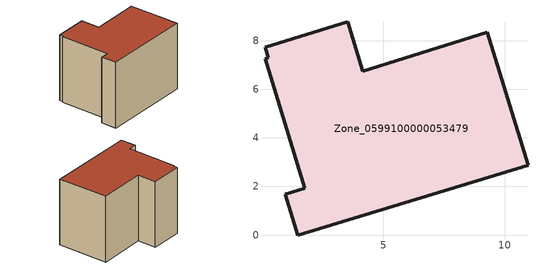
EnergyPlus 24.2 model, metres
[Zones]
Zone_0599100000053479
 floor ground (C_G): 10.95,2.88 1.47,0 0.96,1.68 1.76,1.93 0.13,7.25 0.26,7.3 0.15,7.73 3.54,8.77 4.16,6.75 9.28,8.34 z0
 wall outside (C_F): 1.47,0 10.95,2.88 9.28,8.34 4.16,6.75 3.54,8.77 0.15,7.73 0.26,7.3 0.13,7.25 1.76,1.93 0.96,1.68 1.47,0 z0:7.46
 roof outside (C_R): 0.13,7.25 1.76,1.93 0.96,1.68 1.47,0 10.95,2.88 9.28,8.34 4.16,6.75 3.54,8.77 0.15,7.73 0.26,7.3 z7.46
[BUILDING]
Pand.0599100000053479: North Axis=0; Terrain=City; Loads Convergence Tolerance Value=0.04; Temperature Convergence Tolerance Value=0.4; Solar Distribution=FullExterior; Maximum Number of Warmup Days=25; Minimum Number of Warmup Days=1
[Site:Location]
Rotterdam.The.Hague.AP_ZH_NLD Design_Conditions: Latitude=51.96; Longitude=4.45; Time Zone=1; Elevation=-4.5
[SITE:GROUNDTEMPERATURE:BUILDINGSURFACE]
18, 18, 18, 18, 18, 18, 18, 18, 18, 18, 18, 18
[MATERIAL] Thermal Absorptance=0.9; Solar Absorptance=0.7; Visible Absorptance=0.7
Name | Roughness | Thickness | Conductivity | Density | Specific Heat
G.TI.1975-1991 | MediumSmooth | 0.15 | 0.288461 | 540 | 1210
F.TI.1975-1991 | Rough | 0.3 | 0.230769 | 1920 | 840
R.TI.1975-1991 | MediumRough | 0.2 | 0.153846 | 1500 | 1000
[CONSTRUCTION]
C_G: G.TI.1975-1991
C_F: F.TI.1975-1991
C_R: R.TI.1975-1991
[ZONE]
Zone_0599100000053479: Type=1; Multiplier=1; Ceiling Height=Autocalculate; Volume=Autocalculate; Floor Area=autocalculate; Part of Total Floor Area=Yes
[ZONEINFILTRATION:DESIGNFLOWRATE]
Infil_Zone_0599100000053479: Zone or ZoneList or Space or SpaceList=Zone_0599100000053479; Schedule=AlwaysOn; Design Flow Rate Calculation Method=Flow/Area; Flow Rate per Floor Area=0.003; Constant Term Coefficient=1; Temperature Term Coefficient=0; Velocity Term Coefficient=0; Velocity Squared Term Coefficient=0
[HVACTEMPLATE:ZONE:IDEALLOADSAIRSYSTEM]
Zone_0599100000053479: Maximum Heating Supply Air Temperature=50; Minimum Cooling Supply Air Temperature=13; Maximum Heating Supply Air Humidity Ratio=0.0156; Minimum Cooling Supply Air Humidity Ratio=0.0077; Heating Limit=NoLimit; Cooling Limit=NoLimit; Dehumidification Control Type=ConstantSensibleHeatRatio; Cooling Sensible Heat Ratio=0.7; Dehumidification Setpoint=60; Humidification Control Type=None; Humidification Setpoint=30; Outdoor Air Method=None; Outdoor Air Flow Rate per Person=0.00944; Outdoor Air Flow Rate per Zone Floor Area=0; Outdoor Air Flow Rate per Zone=0; Demand Controlled Ventilation Type=None; Outdoor Air Economizer Type=NoEconomizer; Heat Recovery Type=None; Sensible Heat Recovery Effectiveness=0.7; Latent Heat Recovery Effectiveness=0.65
[ZONECONTROL:THERMOSTAT]
ThermostatControl_Zone_0599100000053479: Zone or ZoneList=Zone_0599100000053479; Control Type Schedule=DualSetpointControlType; Control 1=Thermostat_Zone_0599100000053479; Temperature Difference Between Cutout And Setpoint=0
[THERMOSTATSETPOINT:DUALSETPOINT]
Thermostat_Zone_0599100000053479: Heating Setpoint Temperature Schedule=HeatingSetpoint_Zone_0599100000053479; Cooling Setpoint Temperature Schedule=CoolingSetpoint_Zone_0599100000053479
[SCHEDULE:COMPACT]
HeatingSetpoint_Zone_0599100000053479: Through: 12/31, For: AllDays, Until: 24:00, 21
CoolingSetpoint_Zone_0599100000053479: Through: 12/31, For: AllDays, Until: 24:00, 24
DualSetpointControlType: Through: 12/31, For: AllDays, Until: 24:00, 4
AlwaysOn: Through: 12/31, For: AllDays, Until: 24:00, 1
